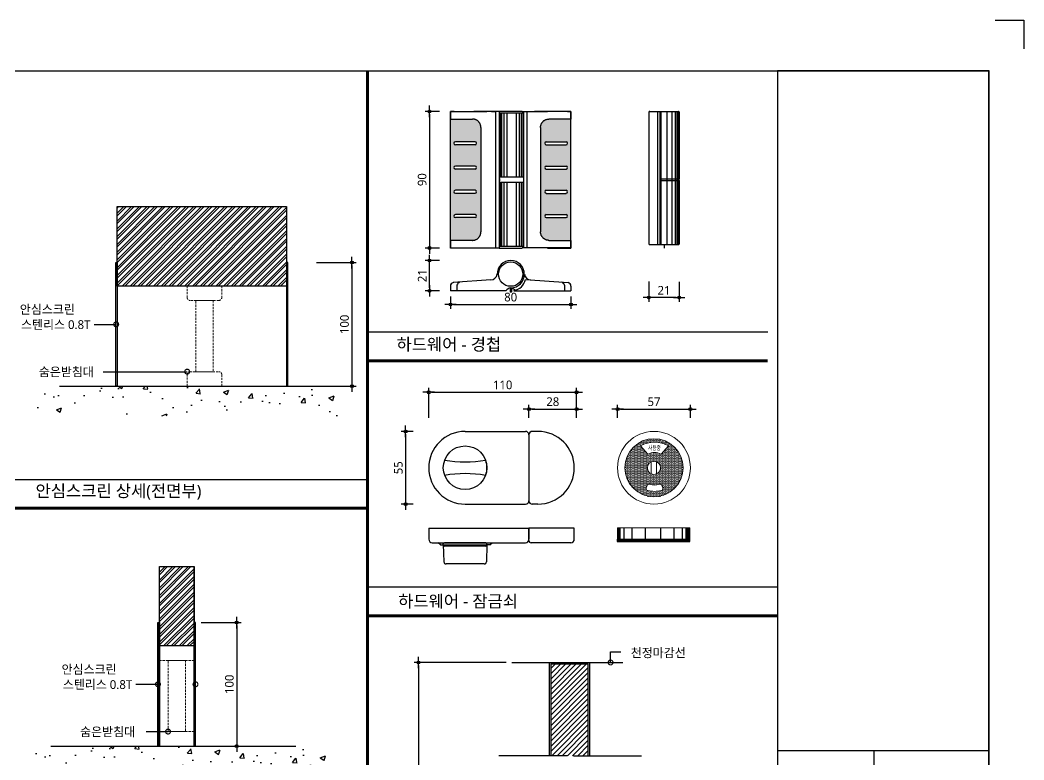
# Model space of a CAD drawing. Extents: x -256 to 8104, y -176 to 5714.
# Drawn here: x 4629 to 8104, y 3153 to 5714 of the extents above; entities that cross this region are included whole.
import ezdxf
from ezdxf.enums import TextEntityAlignment as Align

# ---------------------------------------------------------------- set-up
doc = ezdxf.new("R2010")
doc.units = 0
doc.header["$LTSCALE"] = 30
doc.linetypes.add('HIDDEN', pattern=[0.375, 0.25, -0.125])
doc.layers.get('0').update_dxf_attribs({"linetype": 'CONTINUOUS'})
doc.layers.get('DEFPOINTS').update_dxf_attribs({"linetype": 'CONTINUOUS'})
for name, color, linetype in [('02---제품선', 4, 'CONTINUOUS'), ('C', 2, 'CONTINUOUS'), ('curior-0Line', 252, 'CONTINUOUS'), ('DIM', 7, 'CONTINUOUS'), ('HAT', 8, 'CONTINUOUS'), ('HID', 9, 'HIDDEN'), ('TIT', 3, 'CONTINUOUS'), ('문자', 3, 'CONTINUOUS'), ('부자재', 4, 'CONTINUOUS'), ('잠금쇠(회전형)', 4, 'CONTINUOUS'), ('치수', 1, 'CONTINUOUS'), ('판넬', 2, 'CONTINUOUS'), ('해치', 8, 'CONTINUOUS')]:
    doc.layers.add(name, color=color, linetype=linetype)
doc.styles.add('HDW', font='gulim.ttc')
doc.styles.add('돋움', font='malgun.ttf')
doc.dimstyles.new('10', dxfattribs={"dimscale": 10, "dimtxt": 3, "dimasz": 1, "dimexe": 1.5, "dimexo": 2, "dimgap": 1, "dimtad": 1, "dimdec": 0, "dimlunit": 6, "dimtxsty": '돋움', "dimblk": 'DIMDOT', "dimcen": -1, "dimdle": 1.5, "dimclrt": 3, "dimazin": 3, "dimtfac": 1, "dimtdec": 0, "dimtix": 1, "dimtmove": 2, "dimatfit": 3, "dimldrblk": 'DIMDOT', "dimarcsym": 0})

# ---------------------------------------------------------------- blocks, each defined once
blk = doc.blocks.new('DIMDOT')
at = {"linetype": 'Continuous'}
blk.add_line((-2, 0), (2, 0), dxfattribs=at)
for radius in [0.5, 0.25]:
    blk.add_circle((0, 0), radius, dxfattribs=at)
blk = doc.blocks.new('*D458')
at = {"layer": 'DEFPOINTS', "color": 0}
for p in [(154877.2, 4601.3), (154365.2, 4492.7), (154877.2, 4492.7)]:
    blk.add_point(p, dxfattribs=at)
at = {"layer": 'DIM', "color": 0, "lineweight": -2, "ltscale": 10}
for p, q in [((154365.2, 4512.7), (154365.2, 4616.3)), ((154375.2, 4601.3), (154867.2, 4601.3)), ((154877.2, 4512.7), (154877.2, 4616.3))]:
    blk.add_line(p, q, dxfattribs=at)
at = {"layer": 'DIM', "color": 0, "lineweight": -2, "xscale": 10, "yscale": 10, "zscale": 10, "rotation": 180}
blk.add_blockref('DIMDOT', (154365.2, 4601.3), dxfattribs=at)
at = {"layer": 'DIM', "color": 0, "lineweight": -2, "xscale": 10, "yscale": 10, "zscale": 10}
blk.add_blockref('DIMDOT', (154877.2, 4601.3), dxfattribs=at)
at = {"layer": 'DIM', "color": 3, "insert": (154621.2, 4626.9), "char_height": 30, "attachment_point": 5, "style": '돋움'}
blk.add_mtext('110', dxfattribs=at)
blk = doc.blocks.new('*D459')
at = {"layer": 'DEFPOINTS', "color": 0}
for p in [(154877.2, 4543.3), (154712.1, 4492.7), (154877.2, 4492.7)]:
    blk.add_point(p, dxfattribs=at)
at = {"layer": 'DIM', "color": 0, "lineweight": -2, "ltscale": 10}
for p, q in [((154712.1, 4512.7), (154712.1, 4558.3)), ((154877.2, 4512.7), (154877.2, 4558.3)), ((154722.1, 4543.3), (154867.2, 4543.3))]:
    blk.add_line(p, q, dxfattribs=at)
at = {"layer": 'DIM', "color": 0, "lineweight": -2, "xscale": 10, "yscale": 10, "zscale": 10, "rotation": 180}
blk.add_blockref('DIMDOT', (154712.1, 4543.3), dxfattribs=at)
at = {"layer": 'DIM', "color": 0, "lineweight": -2, "xscale": 10, "yscale": 10, "zscale": 10}
blk.add_blockref('DIMDOT', (154877.2, 4543.3), dxfattribs=at)
at = {"layer": 'DIM', "color": 3, "insert": (154794.7, 4568.8), "char_height": 30, "attachment_point": 5, "style": '돋움'}
blk.add_mtext('28', dxfattribs=at)
blk = doc.blocks.new('*D460')
at = {"layer": 'DEFPOINTS', "color": 0}
for p in [(155270.9, 4543.3), (155018.9, 4492.7), (155270.9, 4492.7)]:
    blk.add_point(p, dxfattribs=at)
at = {"layer": 'DIM', "color": 0, "lineweight": -2, "ltscale": 10}
for p, q in [((155018.9, 4512.7), (155018.9, 4558.3)), ((155270.9, 4512.7), (155270.9, 4558.3)), ((155028.9, 4543.3), (155260.9, 4543.3))]:
    blk.add_line(p, q, dxfattribs=at)
at = {"layer": 'DIM', "color": 0, "lineweight": -2, "xscale": 10, "yscale": 10, "zscale": 10, "rotation": 180}
blk.add_blockref('DIMDOT', (155018.9, 4543.3), dxfattribs=at)
at = {"layer": 'DIM', "color": 0, "lineweight": -2, "xscale": 10, "yscale": 10, "zscale": 10}
blk.add_blockref('DIMDOT', (155270.9, 4543.3), dxfattribs=at)
at = {"layer": 'DIM', "color": 3, "insert": (155144.9, 4568.6), "char_height": 30, "attachment_point": 5, "style": '돋움'}
blk.add_mtext('57', dxfattribs=at)
blk = doc.blocks.new('*D461')
at = {"layer": 'DEFPOINTS', "color": 0}
for p in [(154422.8, 5574), (154367.8, 5100.9), (154422.8, 5100.9)]:
    blk.add_point(p, dxfattribs=at)
at = {"layer": 'DIM', "color": 0, "lineweight": -2, "ltscale": 10}
for p, q in [((154402.8, 5574), (154352.8, 5574)), ((154367.8, 5564), (154367.8, 5110.9)), ((154402.8, 5100.9), (154352.8, 5100.9))]:
    blk.add_line(p, q, dxfattribs=at)
at = {"layer": 'DIM', "color": 0, "lineweight": -2, "xscale": 10, "yscale": 10, "zscale": 10}
for p, rotation in [((154367.8, 5574), 90), ((154367.8, 5100.9), 270)]:
    blk.add_blockref('DIMDOT', p, dxfattribs=dict(at, rotation=rotation))
at = {"layer": 'DIM', "color": 3, "insert": (154342.3, 5337.5), "char_height": 30, "attachment_point": 5, "rotation": 90, "style": '돋움'}
blk.add_mtext('90', dxfattribs=at)
blk = doc.blocks.new('*D462')
at = {"layer": 'DEFPOINTS', "color": 0}
for p in [(154440.4, 4952.7), (154857.5, 4952.7), (154857.5, 4905.3)]:
    blk.add_point(p, dxfattribs=at)
at = {"layer": 'DIM', "color": 0, "lineweight": -2, "ltscale": 10}
for p, q in [((154440.4, 4932.7), (154440.4, 4890.3)), ((154450.4, 4905.3), (154847.5, 4905.3)), ((154857.5, 4932.7), (154857.5, 4890.3))]:
    blk.add_line(p, q, dxfattribs=at)
at = {"layer": 'DIM', "color": 0, "lineweight": -2, "xscale": 10, "yscale": 10, "zscale": 10, "rotation": 180}
blk.add_blockref('DIMDOT', (154440.4, 4905.3), dxfattribs=at)
at = {"layer": 'DIM', "color": 0, "lineweight": -2, "xscale": 10, "yscale": 10, "zscale": 10}
blk.add_blockref('DIMDOT', (154857.5, 4905.3), dxfattribs=at)
at = {"layer": 'DIM', "color": 3, "insert": (154648.9, 4930.8), "char_height": 30, "attachment_point": 5, "style": '돋움'}
blk.add_mtext('80', dxfattribs=at)
blk = doc.blocks.new('*D463')
at = {"layer": 'DEFPOINTS', "color": 0}
for p in [(154367.8, 5057.7), (154422.8, 5057.7), (154422.1, 4952.7)]:
    blk.add_point(p, dxfattribs=at)
at = {"layer": 'DIM', "color": 0, "lineweight": -2, "ltscale": 10}
for p, q in [((154402.8, 5057.7), (154352.8, 5057.7)), ((154367.8, 4962.7), (154367.8, 5047.7)), ((154402.1, 4952.7), (154352.8, 4952.7))]:
    blk.add_line(p, q, dxfattribs=at)
at = {"layer": 'DIM', "color": 0, "lineweight": -2, "xscale": 10, "yscale": 10, "zscale": 10}
for p, rotation in [((154367.8, 5057.7), 90), ((154367.8, 4952.7), 270)]:
    blk.add_blockref('DIMDOT', p, dxfattribs=dict(at, rotation=rotation))
at = {"layer": 'DIM', "color": 3, "insert": (154342.5, 5005.2), "char_height": 30, "attachment_point": 5, "rotation": 90, "style": '돋움'}
blk.add_mtext('21', dxfattribs=at)
blk = doc.blocks.new('*D464')
at = {"layer": 'DEFPOINTS', "color": 0}
for p in [(155127.3, 5004.9), (155232.3, 5004.1), (155127.3, 4929.2)]:
    blk.add_point(p, dxfattribs=at)
at = {"layer": 'DIM', "color": 0, "lineweight": -2, "ltscale": 10}
for p, q in [((155127.3, 4984.9), (155127.3, 4914.2)), ((155232.3, 4984.1), (155232.3, 4914.2)), ((155222.3, 4929.2), (155137.3, 4929.2))]:
    blk.add_line(p, q, dxfattribs=at)
at = {"layer": 'DIM', "color": 0, "lineweight": -2, "xscale": 10, "yscale": 10, "zscale": 10, "rotation": 180}
blk.add_blockref('DIMDOT', (155127.3, 4929.2), dxfattribs=at)
at = {"layer": 'DIM', "color": 0, "lineweight": -2, "xscale": 10, "yscale": 10, "zscale": 10}
blk.add_blockref('DIMDOT', (155232.3, 4929.2), dxfattribs=at)
at = {"layer": 'DIM', "color": 3, "insert": (155179.8, 4954.5), "char_height": 30, "attachment_point": 5, "style": '돋움'}
blk.add_mtext('21', dxfattribs=at)
blk = doc.blocks.new('*D465')
at = {"layer": 'DEFPOINTS', "color": 0}
for p in [(154330.8, 4466.1), (154285.2, 4214.1), (154330.8, 4214.1)]:
    blk.add_point(p, dxfattribs=at)
at = {"layer": 'DIM', "color": 0, "lineweight": -2, "ltscale": 10}
for p, q in [((154310.8, 4466.1), (154270.2, 4466.1)), ((154285.2, 4456.1), (154285.2, 4224.1)), ((154310.8, 4214.1), (154270.2, 4214.1))]:
    blk.add_line(p, q, dxfattribs=at)
at = {"layer": 'DIM', "color": 0, "lineweight": -2, "xscale": 10, "yscale": 10, "zscale": 10}
for p, rotation in [((154285.2, 4466.1), 90), ((154285.2, 4214.1), 270)]:
    blk.add_blockref('DIMDOT', p, dxfattribs=dict(at, rotation=rotation))
at = {"layer": 'DIM', "color": 3, "insert": (154259.9, 4340.1), "char_height": 30, "attachment_point": 5, "rotation": 90, "style": '돋움'}
blk.add_mtext('55', dxfattribs=at)
blk = doc.blocks.new('*D466')
at = {"layer": 'DEFPOINTS', "color": 0}
for p in [(154653.8, 3666.1), (154329.7, 1327.1), (154653.8, 1327.1)]:
    blk.add_point(p, dxfattribs=at)
at = {"layer": 'DIM', "color": 0, "lineweight": -2, "ltscale": 10}
for p, q in [((154633.8, 3666.1), (154314.7, 3666.1)), ((154329.7, 3656.1), (154329.7, 1337.1)), ((154633.8, 1327.1), (154314.7, 1327.1))]:
    blk.add_line(p, q, dxfattribs=at)
at = {"layer": 'DIM', "color": 0, "lineweight": -2, "xscale": 10, "yscale": 10, "zscale": 10}
for p, rotation in [((154329.7, 3666.1), 90), ((154329.7, 1327.1), 270)]:
    blk.add_blockref('DIMDOT', p, dxfattribs=dict(at, rotation=rotation))
at = {"layer": 'DIM', "color": 3, "insert": (154304.5, 2496.6), "char_height": 30, "attachment_point": 5, "rotation": 90, "style": '돋움'}
blk.add_mtext('VAR.', dxfattribs=at)
blk = doc.blocks.new('A$C13EB2441')
for p, q in [((0.837, 7.375), (0.837, 14.115)), ((0.837, 6.74), (0.837, 0))]:
    blk.add_line(p, q)
blk = doc.blocks.new('*D468')
at = {"layer": 'DEFPOINTS', "color": 0}
for p in [(153557.6, 3804.2), (153557.6, 3376.7), (153700.6, 3376.7)]:
    blk.add_point(p, dxfattribs=at)
at = {"layer": 'DIM', "color": 0, "lineweight": -2, "ltscale": 10}
for p, q in [((153577.6, 3804.2), (153715.6, 3804.2)), ((153700.6, 3794.2), (153700.6, 3386.7)), ((153577.6, 3376.7), (153715.6, 3376.7))]:
    blk.add_line(p, q, dxfattribs=at)
at = {"layer": 'DIM', "color": 0, "lineweight": -2, "xscale": 10, "yscale": 10, "zscale": 10}
for p, rotation in [((153700.6, 3804.2), 90), ((153700.6, 3376.7), 270)]:
    blk.add_blockref('DIMDOT', p, dxfattribs=dict(at, rotation=rotation))
at = {"layer": 'DIM', "color": 3, "insert": (153675, 3590.5), "char_height": 30, "attachment_point": 5, "rotation": 90, "style": '돋움'}
blk.add_mtext('100', dxfattribs=at)
blk = doc.blocks.new('_DOTSMALL')
at = {"color": 0, "linetype": 'ByBlock', "const_width": 0.5}
blk.add_lwpolyline([(-0.0625, 0, 1), (0.0625, 0, 1)], format="xyb", close=True, dxfattribs=at)
blk = doc.blocks.new('A$C63EC304E')
at = {"layer": '치수', "color": 1, "xscale": 2.5, "yscale": 2.5, "zscale": 2.5, "rotation": 234.3098741996962}
blk.add_blockref('_DOTSMALL', (0.31, 0.31), dxfattribs=at)
blk = doc.blocks.new('A$C2BC9653E')
at = {"layer": '치수', "xscale": 0.3333333333333333, "yscale": 0.3333333333333333, "zscale": 0.3333333333333333}
blk.add_blockref('A$C63EC304E', (0, 0), dxfattribs=at)
blk = doc.blocks.new('A$C7FC71301')
at = {"layer": '치수', "rotation": 180}
blk.add_blockref('A$C2BC9653E', (0.208, 0.208), dxfattribs=at)
blk = doc.blocks.new('A$C4A20372B')
at = {"layer": '치수'}
blk.add_blockref('A$C7FC71301', (0, 0), dxfattribs=at)
blk = doc.blocks.new('A$C566469F5')
at = {"layer": '치수'}
blk.add_blockref('A$C4A20372B', (0, 0), dxfattribs=at)
blk = doc.blocks.new('A$C7E317CD4')
at = {"layer": '해치', "xscale": 2, "yscale": 2, "zscale": 2}
blk.add_blockref('A$C566469F5', (0, 0), dxfattribs=at)
blk = doc.blocks.new('A$C601D7F27')
at = {"layer": '치수'}
blk.add_blockref('A$C7E317CD4', (0, 0), dxfattribs=at)
blk = doc.blocks.new('A$C38802C08')
at = {"layer": '치수'}
blk.add_blockref('A$C601D7F27', (0, 0), dxfattribs=at)
blk = doc.blocks.new('*D470')
at = {"layer": 'DEFPOINTS', "color": 0}
for p in [(153956.3, 5050.3), (153956.3, 4622.8), (154099.2, 4622.8)]:
    blk.add_point(p, dxfattribs=at)
at = {"layer": 'DIM', "color": 0, "lineweight": -2, "ltscale": 10}
for p, q in [((153976.3, 5050.3), (154114.2, 5050.3)), ((154099.2, 5040.3), (154099.2, 4632.8)), ((153976.3, 4622.8), (154114.2, 4622.8))]:
    blk.add_line(p, q, dxfattribs=at)
at = {"layer": 'DIM', "color": 0, "lineweight": -2, "xscale": 10, "yscale": 10, "zscale": 10}
for p, rotation in [((154099.2, 5050.3), 90), ((154099.2, 4622.8), 270)]:
    blk.add_blockref('DIMDOT', p, dxfattribs=dict(at, rotation=rotation))
at = {"layer": 'DIM', "color": 3, "insert": (154073.6, 4836.6), "char_height": 30, "attachment_point": 5, "rotation": 90, "style": '돋움'}
blk.add_mtext('100', dxfattribs=at)
blk = doc.blocks.new('AURA_15', base_point=(148321.5, 175.8))
h = blk.add_hatch()
h.set_pattern_fill('ANSI31', color=2, style=0)
h.set_pattern_definition([(45, (151538.1628, 1839.9894), (-2.245064, 2.245064), [])])
h.paths.add_polyline_path([(153432.6, 3804.2), (153427.6, 3804.2), (153427.6, 3592.5, -1), (153427.6, 3588.4), (153427.6, 3376.7), (153432.6, 3376.7)])
h.paths.add_polyline_path([(153557.6, 3588.4, -1), (153557.6, 3592.5), (153557.6, 3804.2), (153552.6, 3804.2), (153552.6, 3376.7), (153557.6, 3376.7)])
at = {"layer": 'HAT'}
h = blk.add_hatch(dxfattribs=at)
h.set_pattern_fill('ANSI32', color=256, scale=2, style=0)
h.set_pattern_definition([(45, (140029.9, -8.834), (-13.470384, 13.470384), []), (45, (140038.881, -8.834), (-13.470384, 13.470384), [])])
h.paths.add_polyline_path([(153286.8, 5244.1), (153872.2, 5244.1), (153872.2, 4969.4), (153286.8, 4969.4)])
h = blk.add_hatch(dxfattribs=at)
h.set_pattern_fill('ANSI32', color=256, scale=2, style=0)
h.set_pattern_definition([(45, (148351.314, 0), (-13.470384, 13.470384), []), (45, (148360.294, 0), (-13.470384, 13.470384), [])])
h.paths.add_polyline_path([(153552.6, 3998), (153432.6, 3998), (153432.6, 3723.4), (153552.6, 3723.4), (153552.6, 3804.2)])
at = {"layer": 'HAT', "transparency": 33554687}
h = blk.add_hatch(dxfattribs=at)
h.set_pattern_fill('ANSI31', color=256, scale=4)
h.set_pattern_definition([(45, (139999.996, 0), (-8.980256, 8.980256), [])])
h.paths.add_polyline_path([(154844, 3343.1), (154866.2, 3343.1), (154917.6, 3343.1), (154917.6, 3661.1), (154787.6, 3661.1), (154787.6, 3343.1)])
at = {"layer": '해치'}
h = blk.add_hatch(dxfattribs=at)
h.set_pattern_fill('DOTS', color=256, scale=2.628474)
h.set_pattern_definition([(0, (151478.6703, 5909.0414), (2.086351, 4.172702), [0, -4.172702])])
edge = h.paths.add_edge_path()
edge.add_line((154440.9, 5127.4), (154441, 5127.4))
edge.add_spline(control_points=[(154441, 5127.4), (154441.2, 5127.4), (154452.7, 5127.4)], knot_values=[-0.724312, -0.724312, -0.724312, 0.724312, 0.724312, 0.724312], weights=[1, 0.748956, 1], degree=2, periodic=0)
edge.add_line((154452.7, 5127.4), (154516.6, 5127.4))
edge.add_spline(control_points=[(154516.6, 5127.4), (154545.5, 5127.4), (154545.5, 5156.4)], knot_values=[-1.570796, -1.570796, -1.570796, 0, 0, 0], weights=[1, 0.707107, 1], degree=2, periodic=0)
edge.add_line((154545.5, 5156.4), (154545.5, 5518.6))
edge.add_spline(control_points=[(154545.5, 5518.6), (154545.5, 5547.5), (154516.6, 5547.5)], knot_values=[0, 0, 0, 1.570796, 1.570796, 1.570796], weights=[1, 0.707107, 1], degree=2, periodic=0)
edge.add_line((154516.6, 5547.5), (154452.7, 5547.5))
edge.add_spline(control_points=[(154452.7, 5547.5), (154441.2, 5547.5), (154441, 5547.5)], knot_values=[-0.724312, -0.724312, -0.724312, 0.724312, 0.724312, 0.724312], weights=[1, 0.748956, 1], degree=2, periodic=0)
edge.add_line((154440.9, 5547.5), (154440.9, 5127.4))
h.paths.add_polyline_path([(154525.8, 5468.7, -0.414214), (154531.1, 5463.5, -0.414214), (154525.8, 5458.2), (154457.5, 5458.2, -0.414214), (154452.2, 5463.5, -0.414214), (154457.5, 5468.7)], flags=16)
h.paths.add_polyline_path([(154525.8, 5384.7, -0.414214), (154531.1, 5379.5, -0.414214), (154525.8, 5374.2), (154457.5, 5374.2, -0.414214), (154452.2, 5379.5, -0.414214), (154457.5, 5384.7)], flags=16)
h.paths.add_polyline_path([(154525.8, 5300.7, -0.414214), (154531.1, 5295.5, -0.414214), (154525.8, 5290.2), (154457.5, 5290.2, -0.414214), (154452.2, 5295.5, -0.414214), (154457.5, 5300.7)], flags=16)
h.paths.add_polyline_path([(154525.8, 5216.7, -0.414214), (154531.1, 5211.4, -0.414214), (154525.8, 5206.2), (154457.5, 5206.2, -0.414214), (154452.2, 5211.4, -0.414214), (154457.5, 5216.7)], flags=16)
h = blk.add_hatch(dxfattribs=at)
h.set_pattern_fill('DOTS', color=256, scale=2.628474)
h.set_pattern_definition([(0, (151004.053, 5909.0414), (2.086351, 4.1727023), [0, -4.1727023])])
edge = h.paths.add_edge_path()
edge.add_spline(control_points=[(154752.3, 5518.6), (154752.3, 5547.5), (154781.3, 5547.5)], knot_values=[0, 0, 0, 1.570796, 1.570796, 1.570796], weights=[1, 0.707107, 1], degree=2, periodic=0)
edge.add_line((154781.3, 5547.5), (154845.2, 5547.5))
edge.add_spline(control_points=[(154845.2, 5547.5), (154856.7, 5547.5), (154856.9, 5547.5)], knot_values=[-0.724312, -0.724312, -0.724312, 0.724312, 0.724312, 0.724312], weights=[1, 0.748956, 1], degree=2, periodic=0)
edge.add_line((154857, 5547.5), (154857, 5127.4))
edge.add_line((154857, 5127.4), (154856.9, 5127.4))
edge.add_spline(control_points=[(154856.9, 5127.4), (154856.7, 5127.4), (154845.2, 5127.4)], knot_values=[-0.724312, -0.724312, -0.724312, 0.724312, 0.724312, 0.724312], weights=[1, 0.748956, 1], degree=2, periodic=0)
edge.add_line((154845.2, 5127.4), (154781.3, 5127.4))
edge.add_spline(control_points=[(154781.3, 5127.4), (154752.3, 5127.4), (154752.3, 5156.4)], knot_values=[-1.570796, -1.570796, -1.570796, 0, 0, 0], weights=[1, 0.707107, 1], degree=2, periodic=0)
edge.add_line((154752.3, 5156.4), (154752.3, 5518.6))
h.paths.add_polyline_path([(154772.1, 5468.7, 0.414214), (154766.8, 5463.5, 0.414214), (154772.1, 5458.2), (154840.4, 5458.2, 0.414214), (154845.7, 5463.5, 0.414214), (154840.4, 5468.7)], flags=16)
h.paths.add_polyline_path([(154772.1, 5384.7, 0.414214), (154766.8, 5379.5, 0.414214), (154772.1, 5374.2), (154840.4, 5374.2, 0.414214), (154845.7, 5379.5, 0.414214), (154840.4, 5384.7)], flags=16)
h.paths.add_polyline_path([(154772.1, 5300.7, 0.414214), (154766.8, 5295.5, 0.414214), (154772.1, 5290.2), (154840.4, 5290.2, 0.414214), (154845.7, 5295.5, 0.414214), (154840.4, 5300.7)], flags=16)
h.paths.add_polyline_path([(154772.1, 5216.7, 0.414214), (154766.8, 5211.4, 0.414214), (154772.1, 5206.2), (154840.4, 5206.2, 0.414214), (154845.7, 5211.4, 0.414214), (154840.4, 5216.7)], flags=16)
h = blk.add_hatch(dxfattribs=at)
h.set_pattern_fill('AR-CONC', color=256, style=0)
h.set_pattern_definition([(50, (151568.07, 3086.07), (182.185, -15.939), [19.05, -209.55]), (355, (151568.07, 3086.07), (-35.243, 191.057), [15.24, -167.64]), (100.451, (151583.25, 3084.74), (146.943, 175.117), [16.19, -178.09]), (46.184, (151568.07, 3136.87), (271.079, -42.042), [28.575, -314.325]), (96.636, (151590.66, 3133.37), (237.404, 247.426), [24.285, -267.135]), (351.184, (151568.07, 3136.87), (237.405, 247.425), [22.86, -251.46]), (21, (151593.47, 3124.17), (151.615, -102.2655), [19.05, -209.55]), (326, (151593.47, 3124.17), (61.802, 184.188), [15.24, -167.64]), (71.4514, (151606.1, 3115.65), (213.416, 81.923), [16.19, -178.09]), (37.5, (151568.07, 3086.07), (3.0886, 84.555), [0, -165.608, 0, -170.18, 0, -168.275]), (7.5, (151568.07, 3086.07), (66.8197, 100.1806), [0, -97.028, 0, -161.798, 0, -64.135]), (327.5, (151511.425, 3086.07), (135.5906, -5.7287), [0, -63.5, 0, -198.12, 0, -262.89]), (317.5, (151486.03, 3086.07), (148.129, 25.4265), [0, -82.55, 0, -131.572, 0, -186.69])])
h.paths.add_polyline_path([(154047.6, 4519.8), (154047.6, 4622.8), (152997.5, 4622.8), (152997.5, 4519.8)])
h = blk.add_hatch(dxfattribs=at)
h.set_pattern_fill('DOTS', color=256, scale=2.628474)
h.set_pattern_definition([(0, (149450.865, 882.764), (2.086351, 4.1727023), [0, -4.1727023])])
h.paths.add_polyline_path([(155245.5, 4340.1, 1), (155044.2, 4340.1, 1)])
h.paths.add_polyline_path([(155121.9, 4340.1, -1), (155167.8, 4340.1, -1)], flags=16)
h.paths.add_polyline_path([(155169.6, 4387.4, 0.250537), (155123.7, 4387.4), (155097.9, 4415.8, -0.258173), (155195.4, 4415.8)], flags=16)
h.paths.add_polyline_path([(155172.3, 4278.7), (155175.1, 4270.5, -0.437988), (155170.3, 4261.5, -0.127495), (155123.1, 4261.5, -0.437988), (155118.2, 4270.5), (155121, 4278.7, -0.407197), (155129.8, 4283, 0.156299), (155163.6, 4283, -0.407197)], flags=16)
h.paths.add_polyline_path([(155119.7, 4395.2), (155173.1, 4395.2), (155173.1, 4422.7), (155119.7, 4422.7)], flags=8)
h = blk.add_hatch(dxfattribs=at)
h.set_pattern_fill('AR-CONC', color=256, style=0)
h.set_pattern_definition([(50, (151538.16, 1839.99), (182.185, -15.939), [19.05, -209.55]), (355, (151538.16, 1839.99), (-35.243, 191.057), [15.24, -167.64]), (100.451, (151553.34, 1838.66), (146.943, 175.117), [16.19, -178.09]), (46.184, (151538.16, 1890.8), (271.079, -42.042), [28.575, -314.325]), (96.636, (151560.75, 1887.29), (237.404, 247.426), [24.285, -267.135]), (351.184, (151538.16, 1890.8), (237.405, 247.425), [22.86, -251.46]), (21, (151563.56, 1878.09), (151.615, -102.2655), [19.05, -209.55]), (326, (151563.56, 1878.09), (61.802, 184.188), [15.24, -167.64]), (71.4514, (151576.2, 1869.57), (213.416, 81.923), [16.19, -178.09]), (37.5, (151538.16, 1839.99), (3.0886, 84.555), [0, -165.608, 0, -170.18, 0, -168.275]), (7.5, (151538.16, 1839.99), (66.8197, 100.1806), [0, -97.028, 0, -161.798, 0, -64.135]), (327.5, (151481.52, 1839.99), (135.5906, -5.7287), [0, -63.5, 0, -198.12, 0, -262.89]), (317.5, (151456.12, 1839.99), (148.129, 25.4265), [0, -82.55, 0, -131.572, 0, -186.69])])
h.paths.add_polyline_path([(154017.7, 3273.7), (154017.7, 3376.7), (152967.6, 3376.7), (152967.6, 3273.7)])
at = {"color": 2}
for p, q in [((156325.6, 5890), (156425.6, 5890)), ((156325.6, 5890), (156425.6, 5890)), ((156325.6, 5890), (156425.6, 5890)), ((156425.6, 5890), (156425.6, 5790)), ((156425.6, 5890), (156425.6, 5790)), ((156425.6, 5890), (156425.6, 5790)), ((155179.8, 5112.5), (155179.8, 5100.9)), ((153086.8, 4622.8), (153976.3, 4622.8)), ((154653, 3666.1), (155037.6, 3666.1)), ((153056.9, 3376.7), (153904.6, 3376.7))]:
    blk.add_line(p, q, dxfattribs=at)
at = {"color": 8}
for p, q in [((154153.5, 4810.5), (155538.7, 4810.5)), ((150805.6, 4299.9), (154153.5, 4299.9)), ((154153.5, 3927.8), (155573.1, 3927.8))]:
    blk.add_line(p, q, dxfattribs=at)
at = {"color": 2}
for points in [[(148320.8, 5714.2), (155573.1, 5714.2), (155573.1, 175.8), (148320.8, 175.8)], [(148320.8, 5714.2), (155573.1, 5714.2), (155573.1, 175.8), (148320.8, 175.8)], [(148320.8, 5714.2), (156302.7, 5714.2), (156302.7, 175.8), (148320.8, 175.8)], [(153281.8, 5050.3), (153286.8, 5050.3), (153286.8, 4622.8), (153281.8, 4622.8)], [(153877.2, 5050.3), (153872.2, 5050.3), (153872.2, 4622.8), (153877.2, 4622.8)], [(153427.6, 3804.2), (153432.6, 3804.2), (153432.6, 3376.7), (153427.6, 3376.7)], [(153557.6, 3804.2), (153552.6, 3804.2), (153552.6, 3376.7), (153557.6, 3376.7)]]:
    blk.add_lwpolyline(points, close=True, dxfattribs=at)
at = {"color": 8, "const_width": 10}
for points in [[(154153.5, 175.8), (154153.5, 5714.2)], [(154153.5, 4710.5), (155538.7, 4710.5)], [(150805.6, 4199.9), (154153.5, 4199.9)], [(154153.5, 3827.8), (155573.1, 3827.8)]]:
    blk.add_lwpolyline(points, dxfattribs=at)
at = {"layer": '02---제품선'}
for p, q in [((154491.2, 4466.1), (154700.5, 4466.1)), ((154712.1, 4454.5), (154712.1, 4225.7)), ((154712.1, 4454.5), (154712.1, 4225.7)), ((154743.2, 4466.1), (154723.8, 4466.1)), ((154491.2, 4214.1), (154700.5, 4214.1)), ((154743.2, 4214.1), (154723.8, 4214.1)), ((154365.2, 4131.1), (154712.1, 4131.1)), ((154365.2, 4131.1), (154365.2, 4092.4)), ((154712.1, 4131.1), (154712.1, 4092.4)), ((154869.2, 4131.1), (154712.1, 4131.1)), ((154712.1, 4088.5), (154712.1, 4131.1)), ((154869.2, 4092.4), (154869.2, 4131.1)), ((154376.8, 4080.7), (154398.1, 4080.7)), ((154398.1, 4080.7), (154584.2, 4080.7)), ((154405.9, 4073), (154398.1, 4080.7)), ((154405.9, 4073), (154413.6, 4073)), ((154413.6, 4073), (154568.7, 4073)), ((154415.5, 4074.9), (154417.6, 4014.5)), ((154415.6, 4073), (154415.6, 4076.8)), ((154562.9, 4080.7), (154419.4, 4080.7)), ((154562.9, 4069.1), (154419.4, 4069.1)), ((154566.8, 4074.9), (154564.7, 4014.5)), ((154566.8, 4073), (154566.8, 4076.8)), ((154576.5, 4073), (154568.7, 4073)), ((154576.5, 4073), (154584.2, 4080.7)), ((154584.2, 4080.7), (154700.5, 4080.7)), ((154857.5, 4080.7), (154719.9, 4080.7)), ((154557, 4007.1), (154425.4, 4007.1))]:
    blk.add_line(p, q, dxfattribs=at)
blk.add_circle((154491.2, 4340.1), 75.6, dxfattribs=at)
blk.add_circle((154491.2, 4340.1), 75.6, dxfattribs=at)
for centre, radius, start, end in [((154491.2, 4340.1), 126, 90, 180), ((154700.5, 4454.5), 11.6, 0, 90), ((154723.8, 4454.5), 11.6, 90, 180), ((154743.2, 4340.1), 126, 0, 90), ((154491.2, 4776.9), 416.6, 260.2031, 279.7969), ((154491.2, 4340.1), 75.6, 340.7512, 19.2488), ((154491.2, 4340.1), 126, 180, 270), ((154491.2, 3903.3), 416.6, 80.2031, 99.7969), ((154743.2, 4340.1), 126, 270, 0), ((154700.5, 4225.7), 11.6, 270, 0), ((154723.8, 4225.7), 11.6, 180, 270), ((154376.8, 4092.4), 11.6, 180, 270), ((154419.4, 4076.8), 3.88, 90, 180), ((154419.4, 4073), 3.88, 180, 270), ((154562.9, 4076.8), 3.88, 0, 90), ((154562.9, 4073), 3.88, 270, 0), ((154700.5, 4092.4), 11.6, 270, 0), ((154719.9, 4088.5), 7.75, 180, 270), ((154857.5, 4092.4), 11.6, 270, 0), ((154425.4, 4014.8), 7.75, 182, 270), ((154557, 4014.8), 7.75, 270, 358)]:
    blk.add_arc(centre, radius, start, end, dxfattribs=at)
at = {"layer": 'C'}
for p, q in [((154787.6, 3661.1), (154787.6, 3343.1)), ((154787.6, 3661.1), (154917.6, 3661.1)), ((154917.6, 3343.1), (154917.6, 3661.1))]:
    blk.add_line(p, q, dxfattribs=at)
at = {"layer": 'curior-0Line'}
for p, q in [((155573.1, 5714.2), (155573.1, 176.6)), ((155573.5, 3361.7), (156305.6, 3361.7)), ((155905.7, 3361.7), (155905.7, 2808))]:
    blk.add_line(p, q, dxfattribs=at)
blk.add_lwpolyline([(156305.6, 5714.2), (155573.1, 5714.2), (155573.1, 175.8), (156305.6, 175.8)], close=True, dxfattribs=at)
at = {"layer": 'HID', "lineweight": 15}
for points in [[(153528.7, 4969.4), (153648.7, 4969.4), (153648.7, 4929.4, -0.414214), (153638.7, 4919.4), (153538.7, 4919.4, -0.414214), (153528.7, 4929.4)], [(153538.7, 4672.8), (153638.7, 4672.8, -0.414214), (153648.7, 4662.8), (153648.7, 4622.8), (153528.7, 4622.8), (153528.7, 4662.8, -0.414214)]]:
    blk.add_lwpolyline(points, format="xyb", close=True, dxfattribs=at)
for points in [[(153558.7, 4919.4), (153618.7, 4919.4), (153618.7, 4672.8), (153558.7, 4672.8)], [(153432.6, 3723.4), (153552.6, 3723.4), (153552.6, 3673.4), (153432.6, 3673.4)], [(153462.6, 3673.4), (153522.6, 3673.4), (153522.6, 3426.7), (153462.6, 3426.7)], [(153432.6, 3426.7), (153552.6, 3426.7), (153552.6, 3376.7), (153432.6, 3376.7)]]:
    blk.add_lwpolyline(points, close=True, dxfattribs=at)
at = {"layer": '부자재'}
for p, q in [((154440.4, 5574), (154521.8, 5574)), ((154440.4, 5100.9), (154440.4, 5574)), ((154440.4, 5574), (154441, 5573.5)), ((154441, 5573.5), (154441, 5547.5)), ((154452.7, 5573.2), (154566.3, 5573)), ((154522, 5573.9), (154521.8, 5574)), ((154609.5, 5573.9), (154522, 5573.9)), ((154596.9, 5102.1), (154596.9, 5572.8)), ((154609.5, 5573.9), (154609.5, 5101)), ((154609.5, 5573.9), (154609.6, 5573.9)), ((154688.4, 5573.9), (154775.9, 5573.9)), ((154693.6, 5573.9), (154693.6, 5101)), ((154706.2, 5102.1), (154706.2, 5572.8)), ((154845.2, 5573.2), (154731.5, 5573)), ((154775.9, 5573.9), (154776.1, 5574)), ((154857.5, 5574), (154776.1, 5574)), ((154857.5, 5574), (154856.9, 5573.5)), ((154856.9, 5573.5), (154856.9, 5547.5)), ((154857.5, 5100.9), (154857.5, 5574)), ((155127.3, 5571), (155127.3, 5115.5)), ((155130.3, 5574), (155229.3, 5574)), ((155157.3, 5574), (155157.3, 5112.5)), ((155164.8, 5574), (155164.8, 5112.5)), ((155232.3, 5571), (155232.3, 5340.4)), ((154440.9, 5127.4), (154440.9, 5547.5)), ((154440.9, 5547.5), (154441, 5547.5)), ((154452.7, 5547.5), (154516.6, 5547.5)), ((154845.2, 5547.5), (154781.3, 5547.5)), ((154857, 5547.5), (154856.9, 5547.5)), ((154857, 5127.4), (154857, 5547.5)), ((154545.5, 5518.6), (154545.5, 5156.4)), ((154752.3, 5518.6), (154752.3, 5156.4)), ((154609.7, 5341), (154609.7, 5333.7)), ((155164.8, 5340.4), (155232.3, 5340.4)), ((155164.8, 5334.4), (155232.3, 5334.4)), ((155231.3, 5340.4), (155231.3, 5334.4)), ((155232.3, 5334.4), (155232.3, 5115.5)), ((154441, 5127.4), (154440.9, 5127.4)), ((154441, 5127.4), (154441, 5101.5)), ((154516.6, 5127.4), (154452.7, 5127.4)), ((154781.3, 5127.4), (154845.2, 5127.4)), ((154856.9, 5127.4), (154857, 5127.4)), ((154856.9, 5127.4), (154856.9, 5101.5)), ((155130.3, 5112.5), (155229.3, 5112.5)), ((154441, 5101.5), (154440.4, 5100.9)), ((154521.8, 5100.9), (154440.4, 5100.9)), ((154452.7, 5101.7), (154566.3, 5101.9)), ((154522, 5101), (154521.8, 5100.9)), ((154522, 5101), (154609.5, 5101)), ((154775.9, 5101), (154688.4, 5101)), ((154845.2, 5101.7), (154731.5, 5101.9)), ((154775.9, 5101), (154776.1, 5100.9)), ((154776.1, 5100.9), (154857.5, 5100.9)), ((154856.9, 5101.5), (154857.5, 5100.9)), ((154579.8, 4990.2), (154450.2, 4981.2)), ((154462.9, 4972.3), (154462.9, 4952.7)), ((154700.5, 4991.7), (154847.5, 4981.2)), ((154835, 4972.3), (154835, 4952.7)), ((154440.4, 4969.3), (154440.4, 4952.7)), ((154632.2, 4952.7), (154440.4, 4952.7)), ((154646.7, 4962.6), (154646.7, 4948.2)), ((154651.2, 4948.2), (154646.7, 4948.2)), ((154651.2, 4962.6), (154651.2, 4948.2)), ((154659.6, 4953.5), (154659.6, 4952.7)), ((154659.6, 4952.7), (154857.5, 4952.7)), ((154857.5, 4969.3), (154857.5, 4952.7))]:
    blk.add_line(p, q, dxfattribs=at)
blk.add_circle((154648.9, 5010.4), 42.1, dxfattribs=at)
for centre, radius, start, end in [((155130.3, 5571), 3, 90, 180), ((155229.3, 5571), 3, 0, 90), ((155130.3, 5115.5), 3, 180, 270), ((155229.3, 5115.5), 3, 270, 0), ((154648.9, 5010.4), 47.2, 270, 180), ((154578.6, 5013.5), 23.3, 272.9231, 352.4724), ((154719.3, 5013.5), 23.3, 187.5276, 267.0769), ((154453, 4968.9), 12.6, 101.7765, 181.6712), ((154478.2, 4968.1), 15.9, 113.4077, 164.5497), ((154650.6, 5004.2), 51.5, 280.084, 345.9792), ((154819.6, 4968.1), 15.9, 15.4503, 67.3004), ((154844.9, 4968.9), 12.6, 358.3288, 78.2235), ((154655.4, 4934.3), 29.6, 102.5267, 141.5475), ((154642.5, 4934.3), 29.6, 43.1003, 77.4733)]:
    blk.add_arc(centre, radius, start, end, dxfattribs=at)
for points, weights in [([(154452.7, 5573.2), (154441.2, 5573.3), (154441, 5573.5)], [1, 0.748955720789, 1]), ([(154596.9, 5572.8), (154583.4, 5573), (154566.3, 5573)], [1, 0.964784765128, 1]), ([(154609.5, 5573.9), (154609.5, 5573.9), (154609.5, 5573.9)], [1, 0.999924701899, 1]), ([(154845.2, 5573.2), (154856.7, 5573.3), (154856.9, 5573.5)], [1, 0.748955720789, 1]), ([(154441, 5547.5), (154441.2, 5547.5), (154452.7, 5547.5)], [1, 0.748955720789, 1]), ([(154545.5, 5518.6), (154545.5, 5547.5), (154516.6, 5547.5)], [1, 0.707106781187, 1]), ([(154752.3, 5518.6), (154752.3, 5547.5), (154781.3, 5547.5)], [1, 0.707106781187, 1]), ([(154856.9, 5547.5), (154856.7, 5547.5), (154845.2, 5547.5)], [1, 0.748955720789, 1]), ([(154609.5, 5333.7), (154609.5, 5333.7), (154609.5, 5333.7)], [1, 0.999862102782, 1]), ([(154516.6, 5127.4), (154545.5, 5127.4), (154545.5, 5156.4)], [1, 0.707106781187, 1]), ([(154781.3, 5127.4), (154752.3, 5127.4), (154752.3, 5156.4)], [1, 0.707106781187, 1]), ([(154452.7, 5127.4), (154441.2, 5127.4), (154441, 5127.4)], [1, 0.748955720789, 1]), ([(154845.2, 5127.4), (154856.7, 5127.4), (154856.9, 5127.4)], [1, 0.748955720789, 1]), ([(154441, 5101.5), (154441.2, 5101.7), (154452.7, 5101.7)], [1, 0.748955720789, 1]), ([(154566.3, 5101.9), (154583.4, 5101.9), (154596.9, 5102.1)], [1, 0.964784765128, 1]), ([(154609.6, 5100.8), (154609.5, 5100.8), (154609.5, 5100.8)], [1, 0.999734260157, 1]), ([(154856.9, 5101.5), (154856.7, 5101.7), (154845.2, 5101.7)], [1, 0.748955720789, 1])]:
    blk.add_rational_spline(points, weights, degree=2, dxfattribs=at)
for points, weights, knots in [([(154688.4, 5573.9), (154688.4, 5573.9), (154648.9, 5573.9), (154609.5, 5573.9), (154609.5, 5573.9)], [1, 0.707106781186, 1, 0.707106781186, 1], [-1.570796, -1.570796, -1.570796, 0, 0, 1.570796, 1.570796, 1.570796]), ([(154609.5, 5568.7), (154622.1, 5568.7), (154648.9, 5568.7), (154693.6, 5568.7), (154693.6, 5568.7)], [0.872453400774, 0.800943102543, 1, 0.707106781186, 1], [-1.067549, -1.067549, -1.067549, 0, 0, 1.570796, 1.570796, 1.570796]), ([(154693.6, 5346.3), (154693.6, 5346.3), (154653.6, 5346.3), (154623.7, 5346.3), (154609.5, 5346.3)], [1, 0.742797744768, 1, 0.794611058848, 0.917248923756], [-1.467114, -1.467114, -1.467114, 0, 0, 1.171564, 1.171564, 1.171564]), ([(154609.5, 5328.4), (154620.7, 5328.4), (154644.3, 5328.4), (154684.4, 5328.4), (154692.7, 5328.4)], [0.884455168565, 0.830422605945, 1, 0.742797744768, 1], [-0.967291, -0.967291, -0.967291, 0, 0, 1.467114, 1.467114, 1.467114]), ([(154693.6, 5106.1), (154693.6, 5106.1), (154648.9, 5106.1), (154622.1, 5106.1), (154609.5, 5106.1)], [1, 0.707106781186, 1, 0.800943102543, 0.872453400774], [-1.570796, -1.570796, -1.570796, 0, 0, 1.067549, 1.067549, 1.067549]), ([(154609.5, 5100.8), (154609.5, 5100.8), (154648.9, 5100.8), (154688.4, 5100.8), (154688.4, 5100.8)], [1, 0.707106781186, 1, 0.707106781186, 1], [-1.570796, -1.570796, -1.570796, 0, 0, 1.570796, 1.570796, 1.570796])]:
    blk.add_rational_spline(points, weights, degree=2, knots=knots, dxfattribs=at)
blk.add_open_spline([(154609.7, 5341), (154609.7, 5341), (154609.7, 5341), (154609.6, 5341), (154609.6, 5341), (154609.5, 5341.1)], degree=3, knots=[-0.00189331, -0.00189331, -0.00189331, -0.00189331, 0, 0, 0.05421316, 0.05421316, 0.05421316, 0.05421316], dxfattribs=at)
at = {"layer": '잠금쇠(회전형)', "linetype": 'Continuous', "lineweight": 15}
for p, q in [((155097.9, 4415.8), (155123.7, 4387.4)), ((155195.4, 4415.8), (155169.6, 4387.4)), ((155134.9, 4360.9), (155134.9, 4319.6)), ((155154, 4360.4), (155154, 4319.2)), ((155121, 4278.7), (155118.2, 4270.5)), ((155172.3, 4278.7), (155175.1, 4270.5)), ((155018.1, 4132.6), (155268.5, 4132.6)), ((155018.1, 4132.6), (155018.1, 4092.4)), ((155018.9, 4132.6), (155018.9, 4092.4)), ((155268.5, 4132.6), (155268.5, 4092.4)), ((155017.3, 4092.4), (155269.3, 4092.4)), ((155017.3, 4084.6), (155017.3, 4092.4)), ((155017.3, 4084.9), (155269.3, 4084.9)), ((155269.3, 4084.6), (155269.3, 4092.4))]:
    blk.add_line(p, q, dxfattribs=at)
for radius in [126, 100.6, 22.9]:
    blk.add_circle((155144.9, 4340.1), radius, dxfattribs=at)
for centre, radius, start, end in [((155146.7, 4327.7), 100.7, 61.0478, 118.9522), ((155146.7, 4344.5), 48.7, 61.8696, 118.1304), ((155127.7, 4276.4), 7, 72.2332, 160.8571), ((155146.7, 4335.7), 55.3, 252.2332, 287.7668), ((155165.7, 4276.4), 7, 19.1429, 107.7668), ((155124.8, 4268.2), 7, 160.8571, 255.4685), ((155146.7, 4352.5), 94.1, 255.4685, 284.5315), ((155168.5, 4268.2), 7, 284.5315, 19.1429)]:
    blk.add_arc(centre, radius, start, end, dxfattribs=at)
at = {"layer": '치수'}
for p, q in [((153207, 4836.6), (153283, 4836.6)), ((153237.6, 4672.8), (153529, 4672.8)), ((154994.8, 3666.2), (154994.8, 3703.3)), ((154994.8, 3703.3), (155029.8, 3703.3)), ((153351.6, 3590.5), (153427.6, 3590.5)), ((153386.6, 3426.7), (153462.6, 3426.7))]:
    blk.add_line(p, q, dxfattribs=at)
at = {"layer": '판넬', "color": 1}
for p, q in [((153432.6, 3376.7), (153432.6, 3998)), ((153552.6, 3376.7), (153552.6, 3998)), ((154782.6, 3666.1), (154782.6, 3343.1)), ((154922.6, 3343.1), (154922.6, 3666.1))]:
    blk.add_line(p, q, dxfattribs=at)
for points in [[(153286.8, 5244.1), (153872.2, 5244.1), (153872.2, 4969.4), (153286.8, 4969.4)], [(153432.6, 3998), (153552.6, 3998), (153552.6, 3723.4), (153432.6, 3723.4)]]:
    blk.add_lwpolyline(points, close=True, dxfattribs=at)
at = {"layer": '해치'}
for p, q in [((154612.1, 5568.7), (154612.1, 5346.3)), ((154617.4, 5568.7), (154617.4, 5346.3)), ((154625.3, 5568.7), (154625.3, 5346.3)), ((154635.8, 5568.7), (154635.8, 5346.3)), ((154667.3, 5568.7), (154667.3, 5346.3)), ((154677.9, 5568.7), (154677.9, 5346.3)), ((154685.7, 5568.7), (154685.7, 5346.3)), ((154691, 5568.7), (154691, 5346.3)), ((155169.4, 5112.5), (155169.4, 5574)), ((155190.4, 5112.5), (155190.4, 5574)), ((155207.4, 5112.5), (155207.4, 5574)), ((155220, 5112.5), (155220, 5574)), ((155225.6, 5112.5), (155225.6, 5574)), ((155228.5, 5112.5), (155228.5, 5574)), ((155230.4, 5112.5), (155230.4, 5574)), ((155231.5, 5112.5), (155231.5, 5574)), ((155231.9, 5340.4), (155231.9, 5574)), ((155232.2, 5340.4), (155232.2, 5574)), ((154525.8, 5468.7), (154457.5, 5468.7)), ((154525.8, 5458.2), (154457.5, 5458.2)), ((154772.1, 5468.7), (154840.4, 5468.7)), ((154772.1, 5458.2), (154840.4, 5458.2)), ((154525.8, 5384.7), (154457.5, 5384.7)), ((154525.8, 5374.2), (154457.5, 5374.2)), ((154772.1, 5384.7), (154840.4, 5384.7)), ((154772.1, 5374.2), (154840.4, 5374.2)), ((154612.1, 5328.4), (154612.1, 5106.1)), ((154617.4, 5328.4), (154617.4, 5106.1)), ((154625.3, 5328.4), (154625.3, 5106.1)), ((154635.8, 5328.4), (154635.8, 5106.1)), ((154667.3, 5328.4), (154667.3, 5106.1)), ((154677.9, 5328.4), (154677.9, 5106.1)), ((154685.7, 5328.4), (154685.7, 5106.1)), ((154691, 5328.4), (154691, 5106.1)), ((155231.9, 5112.5), (155231.9, 5334.4)), ((155232.2, 5112.5), (155232.2, 5334.4)), ((154525.8, 5300.7), (154457.5, 5300.7)), ((154525.8, 5290.2), (154457.5, 5290.2)), ((154772.1, 5300.7), (154840.4, 5300.7)), ((154772.1, 5290.2), (154840.4, 5290.2)), ((154525.8, 5216.7), (154457.5, 5216.7)), ((154772.1, 5216.7), (154840.4, 5216.7)), ((154525.8, 5206.2), (154457.5, 5206.2)), ((154772.1, 5206.2), (154840.4, 5206.2)), ((155020.4, 4132.6), (155020.4, 4092.4)), ((155022.9, 4132.6), (155022.9, 4092.4)), ((155027.2, 4132.6), (155027.2, 4092.4)), ((155040.8, 4132.6), (155040.8, 4092.4)), ((155068.6, 4132.6), (155068.6, 4092.4)), ((155114.9, 4132.6), (155114.9, 4092.4)), ((155167.9, 4132.6), (155167.9, 4092.4)), ((155214.2, 4132.6), (155214.2, 4092.4)), ((155242, 4132.6), (155242, 4092.4)), ((155255.6, 4132.6), (155255.6, 4092.4)), ((155259.4, 4132.6), (155259.4, 4092.4)), ((155263.7, 4132.6), (155263.7, 4092.4)), ((155266.2, 4132.6), (155266.2, 4092.4)), ((155267.7, 4132.6), (155267.7, 4092.4)), ((155017.3, 4089.8), (155269.3, 4089.8)), ((155017.3, 4088.5), (155269.3, 4088.5)), ((155017.3, 4087.2), (155269.3, 4087.2)), ((155017.3, 4086.4), (155269.3, 4086.4)), ((155017.3, 4085.7), (155269.3, 4085.7)), ((155017.3, 4084.6), (155269.3, 4084.6))]:
    blk.add_line(p, q, dxfattribs=at)
at = {"layer": '해치', "color": 3}
blk.add_line((154782.6, 3666.1), (154922.6, 3666.1), dxfattribs=at)
at = {"layer": '해치'}
for centre, start, end in [((154457.5, 5463.5), 90, 180), ((154457.5, 5463.5), 180, 270), ((154525.8, 5463.5), 0, 90), ((154525.8, 5463.5), 270, 0), ((154772.1, 5463.5), 90, 180), ((154772.1, 5463.5), 180, 270), ((154840.4, 5463.5), 0, 90), ((154840.4, 5463.5), 270, 0), ((154457.5, 5379.5), 90, 180), ((154457.5, 5379.5), 180, 270), ((154525.8, 5379.5), 0, 90), ((154525.8, 5379.5), 270, 0), ((154772.1, 5379.5), 90, 180), ((154772.1, 5379.5), 180, 270), ((154840.4, 5379.5), 0, 90), ((154840.4, 5379.5), 270, 0), ((154457.5, 5295.5), 90, 180), ((154457.5, 5295.5), 180, 270), ((154525.8, 5295.5), 0, 90), ((154525.8, 5295.5), 270, 0), ((154772.1, 5295.5), 90, 180), ((154772.1, 5295.5), 180, 270), ((154840.4, 5295.5), 0, 90), ((154840.4, 5295.5), 270, 0), ((154457.5, 5211.4), 90, 180), ((154525.8, 5211.4), 0, 90), ((154772.1, 5211.4), 90, 180), ((154840.4, 5211.4), 0, 90), ((154457.5, 5211.4), 180, 270), ((154525.8, 5211.4), 270, 0), ((154772.1, 5211.4), 180, 270), ((154840.4, 5211.4), 270, 0)]:
    blk.add_arc(centre, 5.26, start, end, dxfattribs=at)
at = {"xscale": 35, "yscale": 35, "zscale": 35, "rotation": 270}
blk.add_blockref('A$C13EB2441', (154608.1, 3372.4), dxfattribs=at)
at = {"layer": '해치', "xscale": 20, "yscale": 20, "zscale": 20}
for p in [(153278.9, 4832.4), (153524.8, 4668.7), (153423.5, 3586.3), (153553.5, 3586.3), (153458.5, 3422.6)]:
    blk.add_blockref('A$C38802C08', p, dxfattribs=at)
at = {"layer": '해치', "xscale": -20, "yscale": 20, "zscale": 20, "rotation": 180}
blk.add_blockref('A$C38802C08', (154990.5, 3670.2), dxfattribs=at)
at = {"layer": 'TIT', "style": '돋움'}
for s, p in [('하드웨어 - 경첩', (154615.9, 4746.2)), ('안심스크린 상세(전면부)', (153578.1, 4239)), ('하드웨어 - 잠금쇠', (154674.2, 3857.3))]:
    blk.add_text(s, height=42, dxfattribs=at).set_placement(p, align=Align.RIGHT)
at = {"layer": '문자', "style": '돋움'}
for s, p in [('안심스크린', (153044.7, 4889.2)), ('스텐리스 0.8T', (153073.9, 4836.4)), ('숨은받침대', (153110.5, 4672.7)), ('천정마감선', (155159.9, 3699.9)), ('안심스크린', (153189.3, 3643.1)), ('스텐리스 0.8T', (153218.5, 3590.3)), ('숨은받침대', (153253.5, 3426.6))]:
    blk.add_text(s, height=30.34, dxfattribs=at).set_placement(p, align=Align.MIDDLE)
at = {"layer": '잠금쇠(회전형)', "linetype": 'Continuous', "lineweight": 15, "style": 'HDW', "width": 0.659278}
blk.add_text('사용중', height=16.4, dxfattribs=at).set_placement((155124.3, 4401), (155168.5, 4401), align=Align.FIT)
at = {"layer": 'DIM', "ltscale": 10}
for base, p1, p2, angle, text, picture, middle in [((154367.8, 5100.9), (154422.8, 5574), (154422.8, 5100.9), 90, '90', '*D461', (154342.3, 5337.5)), ((154367.8, 5057.7), (154422.1, 4952.7), (154422.8, 5057.7), 90, '21', '*D463', (154342.5, 5005.2)), ((155127.3, 4929.2), (155232.3, 5004.1), (155127.3, 5004.9), 180, '21', '*D464', (155179.8, 4954.5)), ((154285.2, 4214.1), (154330.8, 4466.1), (154330.8, 4214.1), 90, '55', '*D465', (154259.9, 4340.1)), ((154329.7, 1327.1), (154653.8, 3666.1), (154653.8, 1327.1), 90, 'VAR.', '*D466', (154304.5, 2496.6))]:
    dim = blk.add_linear_dim(base=base, p1=p1, p2=p2, angle=angle, text=text, dimstyle='10', override={"dimtxsty": '돋움'}, dxfattribs=at)
    dim.commit()
    dim.dimension.update_dxf_attribs({"geometry": picture, "text_midpoint": middle})
for base, p1, p2, picture, middle in [((154099.2, 4622.8), (153956.3, 5050.3), (153956.3, 4622.8), '*D470', (154073.6, 4836.6)), ((153700.6, 3376.7), (153557.6, 3804.2), (153557.6, 3376.7), '*D468', (153675, 3590.5))]:
    dim = blk.add_linear_dim(base=base, p1=p1, p2=p2, angle=90, text='100', dimstyle='10', dxfattribs=at)
    dim.commit()
    dim.dimension.update_dxf_attribs({"geometry": picture, "text_midpoint": middle})
for base, p1, p2, text, picture, middle in [((154857.5, 4905.3), (154440.4, 4952.7), (154857.5, 4952.7), '80', '*D462', (154648.9, 4930.8)), ((154877.2, 4601.3), (154365.2, 4492.7), (154877.2, 4492.7), '110', '*D458', (154621.2, 4626.9)), ((154877.2, 4543.3), (154712.1, 4492.7), (154877.2, 4492.7), '28', '*D459', (154794.7, 4568.8)), ((155270.9, 4543.3), (155018.9, 4492.7), (155270.9, 4492.7), '57', '*D460', (155144.9, 4568.6))]:
    dim = blk.add_linear_dim(base=base, p1=p1, p2=p2, text=text, dimstyle='10', override={"dimtxsty": '돋움'}, dxfattribs=at)
    dim.commit()
    dim.dimension.update_dxf_attribs({"geometry": picture, "text_midpoint": middle})

msp = doc.modelspace()

# ---------------------------------------------------------------- block references
msp.add_blockref('AURA_15', (0, 0))

doc.saveas('drawing.dxf')
